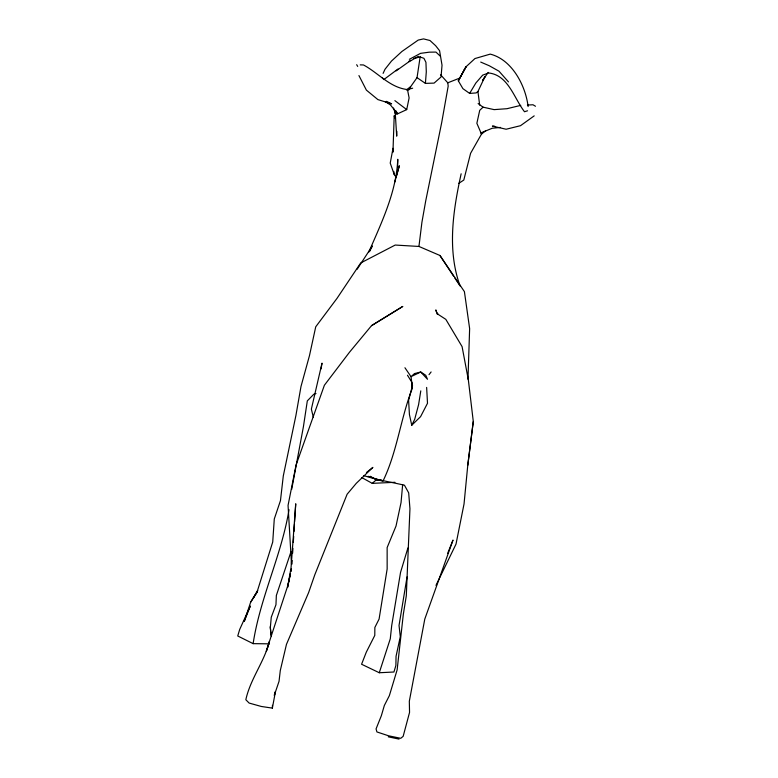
<?xml version="1.0" encoding="UTF-8"?>
<svg xmlns="http://www.w3.org/2000/svg" width="778" height="778" viewBox="0 0 778 778"><rect width="100%" height="100%" fill="white"/><g stroke="black" fill="none" stroke-linecap="round" stroke-linejoin="round"><path stroke-width="1.17" d="M392.968 151.856L394.203 115.679L394.738 117.886M397.616 167.727L397.762 159.296C396.401 192.069 381.541 222.547 368.762 252.198M266.669 650.427L269.46 641.471C264.102 662.156 250.419 678.805 245.829 699.723L249.135 703.069L261.301 706.463L272.368 708.116L272.456 705.296M396.858 131.336L396.692 136.15L395.224 112.557L395.632 114.269L397.616 113.821L406.709 109.61L409.111 97.921L407.487 89.567C389.788 87.593 378.361 72.879 363.462 64.953L360.204 64.875M467.977 379.275L469.63 328.617L464.408 291.624L439.94 255.476L418.943 246.451L395.214 245.051L360.7 262.964L337.039 298.324L315.732 326.799L309.498 355.536L300.989 386.501L295.922 415.442L283.289 475.98L280.459 500.633L274.284 518.984L272.728 542.003L256.866 592.641L250.662 602.172L244.292 621.311L250.331 606.023L239.702 629.431L237.737 635.976L253.132 643.649L269.334 643.834M412.428 387.658L411.017 376.659L404.939 367.751M291.945 564.128L292.168 560.51M292.625 553.265L292.927 548.441M293.306 542.402L293.685 536.373M293.987 531.539L294.444 524.304M294.599 521.882L295.737 503.784L291.04 567.775L287.559 587.409L290.495 573.532M383.097 73.385L385.022 69.242L391.48 61.073L401.856 51.523L418.204 40.086L423.553 38.9L429.971 40.505L435.641 45.708L439.58 50.687L442.03 65.187L441.038 76.973L434.085 83.11L425.41 83.372L426.295 71.839L425.936 62.318L423.922 58.301L420.081 57.008L413.604 58.486M402.664 484.568L401.04 502.578L396.021 526.045L387.143 547.576L387.152 568.981L379.081 619.084L374.86 627.457L374.782 635.412L366.273 652.217L361.585 664.247L379.275 672.746L393.931 672.007L395.885 665.453L396.051 656.311L400.291 636.657L399.036 625.463L407.05 576.945M437.362 314.419L435.816 309.916L436.798 312.737L438.811 314.808L445.813 319.35L462.083 346.618L468.346 379.859L473.287 421.462L467.763 465.361L464.038 503.95L455.996 544.153L435.981 585.367M418.943 246.451L421.909 222.352L425.731 200.831L441.719 122.486L448.186 86.134L447.788 82.799L440.64 74.805M291.692 489.401L303.41 426.733L307.32 400.865L313.787 394.261L315.994 393.474M467.763 465.361L473.287 421.462M420.217 56.463L417.037 77.644L410.93 86.29L406.466 90.024M272.368 708.116L275.451 691.545L274.284 695.347L279.039 681.314L280.294 670.5L286.469 644.34L308.633 592.554L314.818 574.738L347.124 494.224L356.314 483.294L372.876 467.393L366.438 472.528M420.791 390.867L418.593 404.638L414.693 419.313L411.747 425.235L409.432 414.616L408.596 400.3L412.544 385.305M321.071 368.908L322.014 363.141L311.365 409.092L313.31 417.173M253.132 643.649C260.056 597.699 281.49 555.511 289.027 509.678M290.466 573.542L287.967 585.105L266.232 651.283M396.479 175.906L399.338 165.753L394.679 182.266M290.982 551.748L276.355 595.452L275.957 604.749L271.259 617.236L270.326 627.7L271.172 635.996M528.116 106.567C525.617 85.697 512.099 59.614 490.237 54.12L474.959 58.545L466.041 66.752L458.31 80.815L462.91 88.653L469.63 93.409L476.165 92.922L477.935 91.522L484.859 76.837L482.759 80.299L488.176 72.403M461.14 173.786C453.185 210.342 446.98 249.612 460.051 285.944L454.867 278.086M407.915 547.965L400.544 572.375L391.704 625.561L390.284 638.787L379.275 672.746M447.603 553.508L453.01 540.058L424.788 619.074L409.325 701.221L409.549 712.434L403.16 736.338L400.748 738.312L388.621 735.813L376.912 731.942L376.066 728.898L381.337 715.741L384.351 705.471L389.36 695.649L397.13 669.887L403.305 614.406L406.301 595.86L409.948 508.773L408.683 492.863L404.443 485.209C390.857 482.059 377.145 479.948 363.841 475.63M412.204 388.63C400.495 418.827 397.179 451.979 382.873 481.329L368.169 476.292M369.667 251.372L372.322 245.984L357.151 269.227M482.292 132.688L470.593 153.305L463.805 180.058L458.796 183.336M253.365 597.971L257.703 590.57L250.662 602.172M469.63 93.409L475.854 83.013L482.661 75.155L488.642 72.967C508.335 75.096 513.986 98.184 524.498 111.731L527.552 110.787M408.742 89.947L410.658 87.01L408.596 89.771M429.018 374.656L431.109 371.962M371.524 325.651L402.703 306.483L371.524 325.651L349.487 352.24L324.387 385.246L296.048 465.069L288.055 505.408L291.507 564.157M411.747 425.235L420.577 416.658L427.501 403.286L426.636 387.425M520.735 105.39L507.003 108.696L494.098 109.63L483.06 107.16L479.725 110.34L476.865 123.294L481.514 134.108L485.968 130.5M361.712 477.546L372.234 483.352L376.299 479.822L380.938 479.686M398.025 68.97L383.865 79.55L382.095 77.518M534.194 115.864L520.501 125.696L506.128 129.236L492.396 126.104L494.75 126.269M396.109 70.905L407.944 62.444L418.321 56.347M408.635 61.52L410.628 60.305M409.364 59.313L420.519 53.361L429.242 52.175L435.952 52.087L440.29 56.172M480.726 132.98L492.299 128.234L500.585 127.436M459.156 78.325L447.788 82.799M407.487 89.567L412.671 88.196M527.416 105.049L532.979 104.767L535.488 106.255M372.234 483.352L394.981 482.302M380.218 480.357L376.299 479.822L370.289 476.301M388.29 736.824L399.046 739.1M480.716 62.075L489.265 65.751L498.98 71.187L508.472 81.894M386.462 101.344L391.616 103.853L377.894 99.594L366.389 90.122L358.93 75.563M425.41 83.372L417.037 77.644M385.314 101.675L390.381 104.874L397.616 113.821L395.963 110.846M478.13 103.581L483.06 107.16M394.884 100.625L406.709 109.61M393.191 151.885L393.016 148.297L390.225 163.088L394.29 174.671L396.479 177.51M439.94 255.476L453.564 276.122M407.478 375.229L412 382.513L412.019 388.096M356.674 64.691L357.695 66.422M393.512 108.054L395.632 114.269M479.676 105.079L477.935 91.522M393.785 171.423L394.29 174.671M270.248 626.718L271.065 634.858M291.468 568.913L290.982 571.227L291.468 568.913M464.165 70.039L458.31 80.815L466.041 66.752L464.165 70.039M414.509 373.586L411.017 376.659L420.742 372.01L425.79 375.317L427.492 379.275L420.742 372.01L414.509 373.586"/></g></svg>
